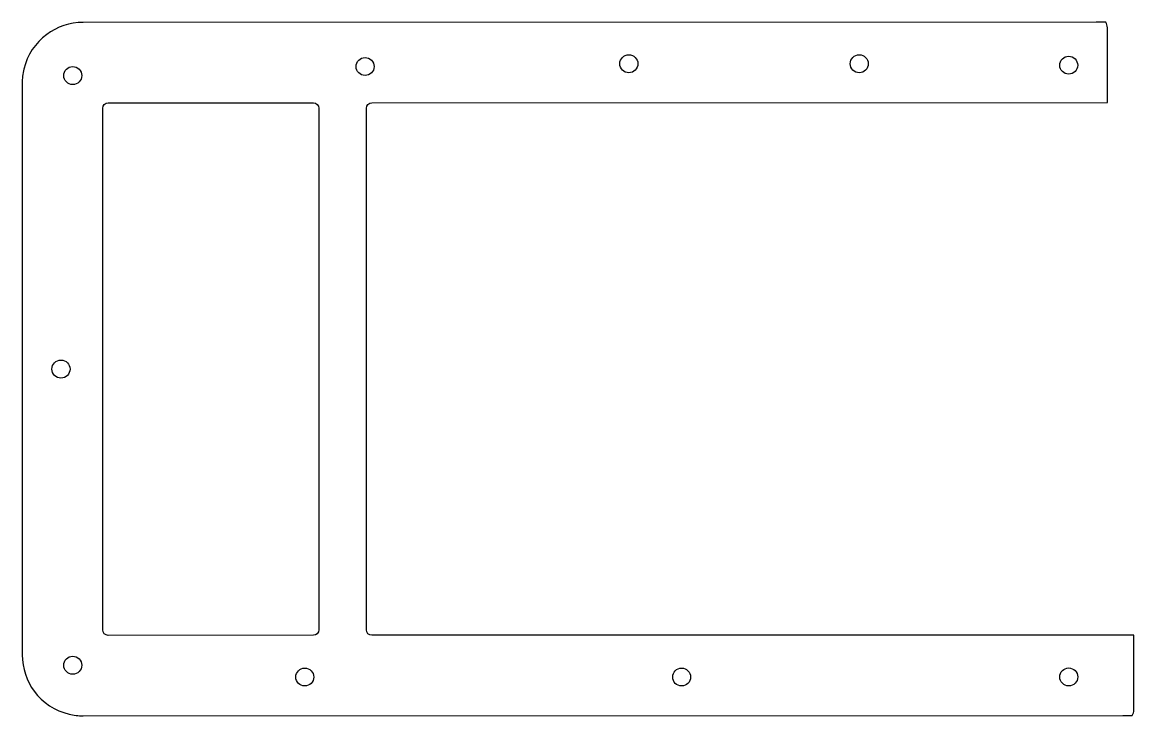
# Model space of a CAD drawing. Header units: millimetres. Extents: x -184 to 17, y -138 to -13.
import ezdxf

# ---------------------------------------------------------------- set-up
doc = ezdxf.new("R2010")
doc.units = ezdxf.units.MM
doc.layers.get('0').update_dxf_attribs({"linetype": 'CONTINUOUS'})

msp = doc.modelspace()

# ---------------------------------------------------------------- linework, layer by layer
for p, q in [((10.01, -12.67), (-172.96, -12.69)), ((11.75, -12.67), (10.01, -12.67)), ((12.02, -27.19), (12.01, -13.67)), ((-183.96, -23.69), (-183.96, -126.94)), ((-168.43, -27.22), (-131.38, -27.21)), ((-120.81, -27.21), (12.02, -27.19)), ((-169.43, -122.42), (-169.43, -28.22)), ((-130.38, -28.21), (-130.38, -122.41)), ((-121.81, -122.41), (-121.81, -28.21)), ((-131.38, -123.41), (-168.43, -123.42)), ((16.78, -123.39), (-120.81, -123.41)), ((16.78, -136.91), (16.78, -123.39)), ((-172.96, -137.94), (14.78, -137.91)), ((14.78, -137.91), (16.51, -137.91))]:
    msp.add_line(p, q)
for centre, radius in [((-122.04, -20.67), 1.62), ((-74.41, -20.18), 1.63), ((-32.8, -20.18), 1.63), ((5.03, -20.43), 1.62), ((-174.84, -22.3), 1.63), ((-176.96, -75.32), 1.63), ((-174.83, -128.82), 1.63), ((-132.93, -130.94), 1.62), ((-64.87, -130.94), 1.62), ((5.04, -130.93), 1.62)]:
    msp.add_circle(centre, radius)
for centre, start, end in [((10.01, -13.67), 0.0069, 29.996), ((14.78, -136.91), -30.0015, 0.009)]:
    msp.add_arc(centre, 2, start, end)
for points, knots in [([(-172.96, -12.69), (-175.39, -12.69), (-177.71, -13.51), (-179.54, -14.87), (-181.57, -16.39), (-183.06, -18.59), (-183.66, -21.15), (-183.86, -21.97), (-183.96, -22.83), (-183.96, -23.69)], [6, 6, 6, 6, 6.405692, 6.405692, 6.405692, 6.85574, 6.85574, 6.85574, 7, 7, 7, 7]), ([(-183.96, -126.94), (-183.96, -129.37), (-183.14, -131.69), (-181.78, -133.52), (-180.26, -135.55), (-178.06, -137.04), (-175.5, -137.64), (-174.68, -137.84), (-173.82, -137.94), (-172.96, -137.94), (-172.96, -137.94), (-172.96, -137.94), (-172.96, -137.94)], [8, 8, 8, 8, 8.405542, 8.405542, 8.405542, 8.855516, 8.855516, 8.855516, 9, 9, 9, 9.000005, 9.000005, 9.000005, 9.000005])]:
    msp.add_open_spline(points, degree=3, knots=knots)
for points in [[(-169.43, -28.22), (-169.43, -27.66), (-168.99, -27.22), (-168.43, -27.22)], [(-131.38, -27.21), (-130.83, -27.21), (-130.38, -27.66), (-130.38, -28.21)], [(-121.81, -28.21), (-121.81, -27.66), (-121.36, -27.21), (-120.81, -27.21)], [(-168.43, -123.42), (-168.99, -123.42), (-169.43, -122.97), (-169.43, -122.42)], [(-130.38, -122.41), (-130.38, -122.96), (-130.83, -123.41), (-131.38, -123.41)], [(-120.81, -123.41), (-121.36, -123.41), (-121.81, -122.96), (-121.81, -122.41)]]:
    msp.add_open_spline(points, degree=3)

doc.saveas('drawing.dxf')
